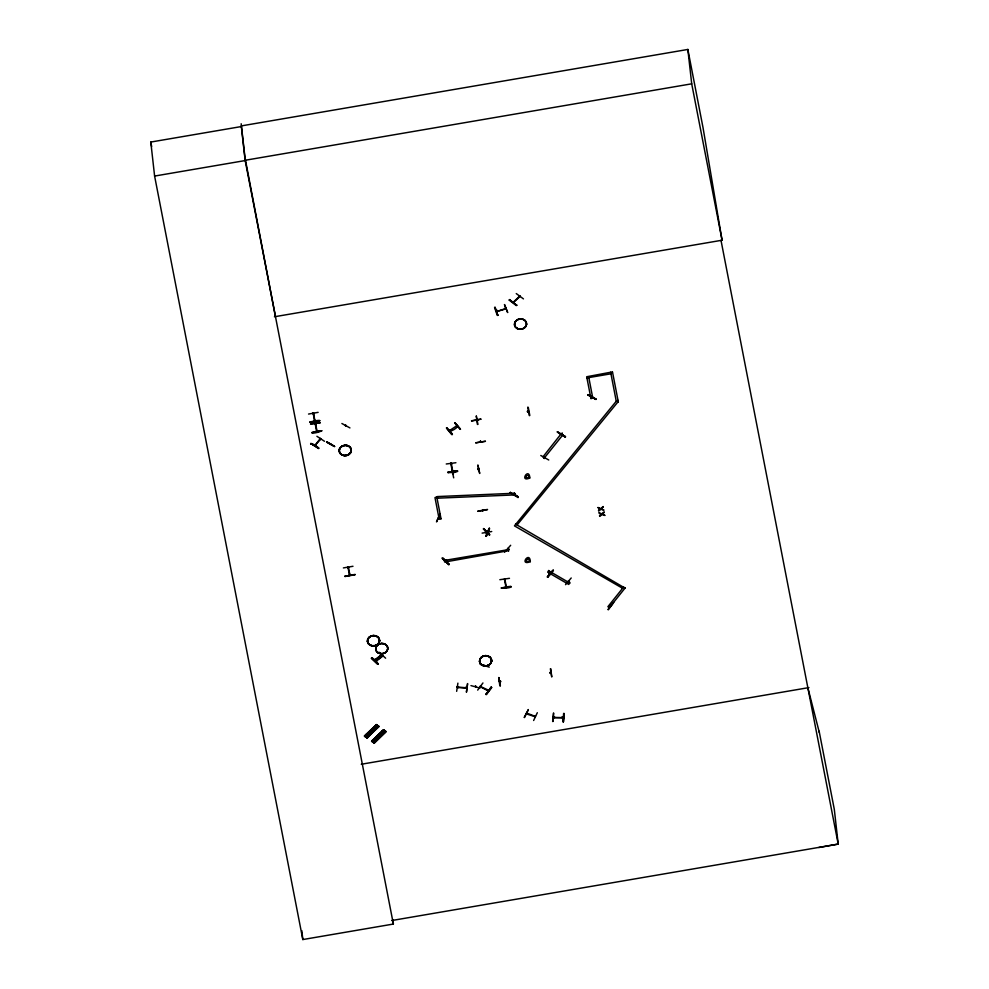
<?xml version="1.0" encoding="UTF-8"?>
<svg xmlns="http://www.w3.org/2000/svg" width="989" height="989" viewBox="0 0 989 989"><rect width="100%" height="100%" fill="white"/><g stroke="black" fill="none" stroke-linecap="round" stroke-linejoin="round"><path stroke-width="1.48" d="M446.657 560.269L446.917 561.097L446.051 561.134M446.929 561.023L446.163 561.529L445.99 560.639M485.463 532.453L487.083 532.292M486.365 532.218L485.352 532.156M470.962 685.612L480.036 688.06M348.561 567.402L348.61 568.032M349.401 574.065L349.612 575.375L349.735 574.003M313.179 413.291L313.241 414.131L313.698 413.464M315.182 423.811L316.715 431.785L316.505 430.475M316.48 431.068L317.049 431.736L316.839 430.413M317.11 431.674L315.615 423.749M451.244 463.112L451.528 464.459L450.972 463.668M451.491 464.397L451.38 463.272M452.282 470.504L452.492 471.815L452.616 470.443M452.888 471.704L452.653 470.851M450.391 430.178L450.588 430.4M552.653 721.513L553.383 713.18M553.111 721.463L553.741 713.193M563.248 717.532L553.716 717.618L553.692 716.666M562.321 716.914L562.333 717.878L562.209 717M563.409 721.809L564.064 713.502L563.433 721.834L562.852 721.537M487.577 690.507L487.54 690.149M334.554 446.398L326.667 441.786L334.579 446.348M478.453 468.737L478.268 469.738L478.12 468.798M484.709 665.807L484.82 665.436M456.658 691.336L457.895 683.139M457.338 687.132L458.327 687.54L458.364 686.848M466.004 688.072L466.079 687.182L466.066 688.134L466.932 687.33M466.388 692.102L467.587 683.572L466.524 692.077M549.192 572.841L550.032 573.657L549.389 572.606M568.984 581.606L569.244 581.297M314.811 445.656L320.349 438.411M320.683 439.067L319.781 439.672L320.621 438.572M514.218 494.067L514.231 494.76L514.873 493.993M514.441 492.831L514.527 494.871L515.17 494.203L514.515 494.92L437.336 498.196M544.037 458.327L544.333 458.043M561.344 434.208L562.012 433.491M310.608 443.974C310.991 441.984 319.509 447.757 318.507 448.573L310.855 443.369M318.755 447.98L310.843 443.665M318.767 448.215L310.88 443.579M518.224 497.22C517.976 494.537 508.927 493.771 510.411 492.238M510.139 492.831L518.013 497.467M557.536 431.736C581.792 446.966 540.958 421.784 565.127 437.039L565.411 436.372L565.152 436.965M497.183 310.447L497.516 310.892M505.478 308.111L505.688 309.05L505.7 308.148M453.691 477.848L451.936 469.775M330.895 444.358L330.45 443.628M345.927 425.394L345.754 426.284L345.309 425.493M453.469 473.941L453.296 473.051M478.627 469.627L478.577 468.811M509.248 300.174L516.357 305.626L516.691 304.995M516.666 305.255L509.57 299.803M480.79 441.86L480.283 441.106M482.521 510.571L482.916 510.089M371.394 658.204L377.761 664.274L371.394 658.204C371.852 656.214 379.368 663.928 377.761 664.287M448.709 564.818C436.878 552.282 443.01 560.231 449.093 564.262M449.117 564.546L442.924 558.068L449.043 564.299M446.707 427.73L452.084 434.764C441.873 423.688 447.683 427.619 452.443 434.22M477.922 419.484L478.07 420.424L478.157 419.67M499.581 681.569L500.706 681.681L499.779 681.495M440.006 514.033L436.508 521.908L439.994 514.057M439.672 518.162L438.807 518.335L438.992 517.47M486.712 531.34L486.427 532.181L487.453 532.131M489.271 528.126L486.254 536.372C491.422 526.148 489.988 525.11 485.747 536.223M480.258 664.324L489.283 667.13M334.566 446.645L326.568 442.157M528.299 709.546L524.541 717.544M524.158 717.433L528.324 709.83M527.149 713.662L527.496 713.551M534.579 715.677L534.765 716.123M533.627 720.499L537.324 712.71M320.609 439.227L315.12 445.359M514.292 494.685L514.762 493.573M544.791 458.055L544.815 457.4M591.175 397.825L591.076 397.306M591.929 397.553L591.941 396.898M487.058 531.414L487.429 532.428L486.44 532.131M497.751 315.318L494.97 307.455M378.045 657.957L378.478 658.625M379.207 658.179L378.651 657.524M476.327 416.208L477.427 424.466M591.125 397.801L591.471 396.824M478.12 420.362L477.069 419.707M500.595 681.693L500.496 680.914M513.155 302.3L519.633 296.181M519.633 295.699L519.868 296.576L513.415 302.585M477.687 690.112L482.941 682.966M480.431 686.007L480.419 686.91L480.654 686.02M481.359 686.613L481.074 687.244L481.223 686.317M485.958 694.426L491.236 687.046L491.657 687.516L485.958 694.426L491.174 686.996M379.269 658.241L378.119 658.019M519.868 296.576L519.88 295.884M458.327 687.54L458.167 686.613M316.9 436.285L324.491 441.279M562.914 434.814L544.482 457.771L542.949 456.881L561.356 433.565M622.588 588.294L514.465 525.876L616.629 400.78M618.162 401.67L517.062 524.998M569.812 582.657L568.762 584.437L547.683 572.186L548.734 570.418M625.233 587.837L609.434 607.592L607.889 606.702L623.688 586.947M587.936 394.994L596.12 399.247L587.899 394.71M540.798 455.496L548.747 459.996M561.851 434.319L562.16 433.219M544.531 457.808L544.395 458.537M517.989 497.541L518.273 496.874M504.6 552.196L510.67 545.273M507.938 548.388L508.531 549.093M508.161 548.413L508.531 549.649L508.705 548.734M549.241 573.2L550.304 573.472L549.439 572.952M547.782 577.292C556.3 568.218 554.273 567.513 547.35 577.032L547.745 577.23M610.72 605.33L610.633 606.257L610.225 605.503M608.346 609.78L613.662 602.437L607.963 609.521M341.897 423.502L349.933 427.916M345.965 425.962L345.643 425.233M484.783 666.351L484.499 665.35M349.958 575.202L348.388 567.266M313.686 414.144L313.451 412.734M452.801 471.679L451.305 463.618M504.477 578.763L504.65 580.147L504.934 578.862M457.474 426.333L457.548 425.69M376.574 724.603L364.434 736.039L376.413 724.566L378.799 726.371L367.179 738.091L364.422 736.014L365.262 736.644L377.229 725.085M366.548 737.559L378.169 726.013L378.799 726.359L366.82 737.831L378.997 726.643M366.4 737.522L378.342 726.013M364.595 736.026L366.993 737.806L378.602 726.111M371.555 741.218L383.312 729.709L386.069 731.786L374.238 743.234L371.654 741.045L383.942 730.055L371.951 741.503M371.666 741.231L383.93 730.105M372.272 741.75L383.645 729.746L385.673 731.254L374.077 743.048L385.895 731.588L385.228 731.155M371.852 741.441L383.942 730.055M374.052 742.838L373.422 742.628L385.24 731.168M385.401 731.155L373.409 742.603M373.891 742.974L385.574 731.427M509.248 300.186L509.582 299.556M516.258 293.572L523.453 298.888M554.458 716.778L554.52 717.272M563.013 717.853L563.001 716.938M466.746 688.134L466.746 687.231M561.752 433.8L562.234 433.293M587.973 394.883L595.873 399.494M588.232 394.586L596.107 399.222M598.024 507.456L600.855 508.63L603.092 506.541M598.555 510.176L598.704 511.078L600.953 509.31L603.747 509.928M599.05 512.735L601.881 513.909L604.118 511.82M599.581 515.454L599.73 516.357L601.967 514.589L604.774 515.207M598.592 510.46L600.348 508.791M601.386 508.581L603.216 507.159M599.618 515.739L601.374 514.07M602.412 513.86L604.23 512.438M379.146 652.233L385.623 658.192M374.275 660.256L381.655 654.594M374.571 660.491L381.927 654.817M382.706 655.386L375.387 661.282L382.681 655.608M382.718 655.583L375.313 660.986M375.696 661.592L383.04 655.93M526.544 713.588L527.508 713.835M527.372 714.206L527.335 713.267M483.683 528.559L489.815 534.839L483.695 528.583M457.128 425.505L449.501 430.598M449.599 430.425C449.278 432.762 458.908 427.569 457.351 425.468M460.38 429.337L454.643 422.822L460.404 429.041M494.599 307.579L497.319 315.479L497.813 315.046M438.955 518.001L439.833 518.298M535.482 715.974L534.579 716.518M446.521 560.256L447.016 560.973M610.003 605.478L610.819 605.491M497.393 311.374L497.306 310.497M454.742 422.711L460.478 429.226M477.316 420.127L478.256 420.313M528.25 410.855L528.386 411.807L528.46 410.917M550.762 672.767C548.524 672.903 551.887 673.929 550.91 672.285M480.382 686.799L488.356 691.002L488.504 690.075M528.386 411.807L527.533 411.906L527.582 410.967M550.082 672.829L550.935 673.15L550.7 672.223M494.587 307.604L495.069 307.171L497.838 315.33M496.54 310.633L496.651 311.523L505.762 308.939M504.563 304.76L507.691 312.561L504.464 304.55M508.074 548.932L508.766 549.229M508.544 549.6L444.345 560.466L444.654 562.049L508.593 550.675M610.547 606.195L609.805 605.713M818.805 847.524L838.202 844.087L834.308 809.361L819.139 731.217L819.251 732.206L807.865 687.788M391.632 920.549L838.202 844.087L720.993 240.302L722.044 240.117L703.018 127.606L687.85 49.45L241.267 125.912L245.161 160.564L154.605 176.067L302.819 939.55L393.362 924.047L392.868 919.609M154.605 176.067L150.798 142.057L241.341 126.555M687.85 49.45L691.707 83.818L245.124 160.28L393.362 924.047M274.423 316.764L722.069 240.228L691.707 83.818M592.782 397.924L590.965 398.678L586.7 376.747L612.512 371.901M610.646 372.223L616.234 401.126L618.051 400.372M529.869 477.922C528.892 466.487 518.99 482.731 529.721 478.033M441.02 518.57L439.203 519.312L434.987 497.615L436.804 496.874M343.381 567.921L352.986 566.277M348.19 568.057L348.313 566.685M344.988 576.179C361.455 573.954 355.471 573.719 345.062 576.587M530.191 561.789C518.792 565.992 529.807 550.465 530.327 561.665M361.282 764.25L808.915 687.602M471.518 420.782L481.124 419.113L471.555 421.017M475.783 442.812L485.389 441.205M475.783 442.8L485.414 441.354M477.848 511.128L487.453 509.446M477.885 511.35L487.478 509.632M482.113 533.12L491.718 531.513M318.137 412.351L308.543 414.057M314.49 420.177L314.638 421.425L314.49 420.127L314.959 420.548M310.039 422.006C326.246 417.815 319.583 423.416 310.027 421.92M319.682 420.646L310.076 422.291M320.152 422.699L310.472 423.96L320.164 422.81M317.531 431.365L320.275 430.907M312.054 432.354L321.66 430.734M321.697 430.994C302.424 433.479 316.517 434.183 321.648 430.672M529.3 415.627L527.755 407.196M528.299 411.362L527.706 411.881M446.249 463.989L455.917 462.728M447.832 472.383C464.274 468.44 457.141 473.706 447.819 472.297M509.483 578.318L499.853 579.702M501.398 587.961C517.84 584.017 510.707 589.283 501.374 587.886M500.273 685.538L498.777 677.576L499.828 685.871L500.335 685.501M505.54 308.605L496.725 311.523M477.885 465.114L479.702 473.471L477.947 465.325M554.396 717.594L554.372 716.679M437.299 496.577L514.49 493.251M457.548 687.058L466.895 687.812M477.984 419.979L477.403 420.535L477.254 419.596M376.302 724.616L377.093 725.197L365.262 736.644M563.631 713.452L563.025 721.785L564.113 713.539M563.124 717.816L553.617 717.532L553.481 716.741M528.274 407.357L529.82 415.504M550.366 668.787L551.751 676.995L550.749 668.725M466.845 688.109L457.487 687.516L457.487 686.564M535.148 716.221L535.333 715.826M535.185 716.753L526.581 713.959M313.513 413.241L315.034 421.388L314.823 420.065M315.528 423.589L315.343 424.454L315.145 423.144M504.86 579.195L506.38 587.342L506.17 586.032M486.526 532.193L487.515 532.082M598.061 507.74L600.372 509.075M599.087 513.019L601.399 514.354M601.423 508.865L603.784 510.213M602.449 514.144L604.811 515.492M535.445 716.432L526.704 713.069M571.209 577.984L565.523 584.672M438.757 518.372L438.77 517.507M364.768 736.286L376.883 724.912L365.089 736.459M480.567 686.551L488.615 690.235M457.388 687.503L457.277 686.638M616.679 401.2L618.212 402.103M561.418 434.356L562.951 435.247M625.283 588.27L515.516 524.108M548.784 570.838L569.862 583.09M315.602 444.852L315.59 445.322M510.386 492.497L518.31 497.158M480.419 686.91L480.246 686.255M382.446 730.908L384.474 732.416M375.202 725.741L377.6 727.533M382.273 730.883L384.672 732.676M379.529 737.658L377.118 735.865M375.919 737.028L378.305 738.696M491.657 687.503L486.415 694.649M509.545 299.618L516.728 305.28M610.745 605.861L610.028 605.033M371.716 657.673L378.169 663.965M450.625 430.759L450.143 430.067M480.728 441.589L480.617 441.057M486.687 532.267L486.526 531.501M547.374 576.81L553.123 570.109M452.987 473.991L452.962 473.101M476.154 420.622L476.043 419.843M349.537 575.215L347.967 567.426M314.613 421.277L313.192 413.377M452.356 471.666L450.897 463.853M612.562 372.321L618.088 400.805M592.831 398.357L588.826 377.588M508.334 549.513L508.643 551.096M436.854 497.294L441.069 518.99M354.668 574.968L344.988 576.154M150.798 142.057L151.676 146.595M275.461 316.591L244.963 157.474L241.18 123.736M476.302 416.023L477.91 424.417M500.372 685.785L498.777 677.576M476.191 420.276L476.129 419.732M487.664 690.545L487.725 689.902M610.955 373.805L586.959 377.909M591.892 396.96L591.471 397.541M569.281 581.26L569.441 581.928M568.502 580.914L568.502 581.779L568.304 581.149M544.754 457.474L544.234 458.092M550.144 572.804L550.23 573.385M518.965 296.206L518.953 296.885M563.186 717.025L562.964 717.359M527.496 411.078L527.508 411.869M513.415 302.053L513.056 301.781M550.107 672.743L550.032 672.335M504.835 308.296L504.823 309.198M526.482 713.094L526.556 713.996L526.358 713.366M507.827 548.672L507.901 549.291L507.74 548.635M505.836 586.081L506.047 587.404L504.464 579.443M504.81 578.701L505.033 580.11M476.587 419.744L476.599 420.634L476.463 419.682M489.394 535.148L483.275 528.892M486.18 531.414L486.353 532.305M485.426 531.835L485.599 532.737M482.793 510.015L482.929 510.967M478.058 469.033L478.144 469.676M482.459 510.077L482.484 510.954M499.705 680.964L499.853 681.903L499.519 681.075M456.869 426.197L456.584 425.863M450.91 463.173L451.132 464.57L450.897 463.347M475.808 686.106L475.684 686.996L475.499 686.02M475.388 686.032L475.264 686.304M465.881 687.392L465.881 688.035M439.623 517.667L439.561 518.051M381.977 654.928L374.633 660.59M345.89 425.431L345.804 426.247M377.242 739.735L374.856 738.066M376.043 740.897L373.657 739.228M375.251 741.676L372.865 740.007M372.445 732.392L370.059 730.723M371.246 733.554L368.86 731.885M347.98 566.746L348.215 568.143M320.152 438.498L320.053 439.264M319.756 438.98L319.781 439.672M315.602 423.243L315.701 424.491L315.479 423.082M313.278 413.612L313.117 412.796M301.83 930.674L302.819 939.55M437.336 497.01L437.385 498.617M369.935 731.971C371.011 734.283 371.938 730.117 369.935 731.971M377.007 737.114C378.082 739.426 379.01 735.26 377.007 737.114M526 475.598L526.185 477.675L527.891 477.885L529.016 476.735L528.435 475.363L526 475.598M526.457 559.341L526.643 561.418L528.349 561.641L529.474 560.479L528.905 559.106L526.457 559.341M457.462 470.974L447.844 472.581L457.462 471.024M511.016 586.564L501.411 588.171L511.029 586.601M370.183 734.592L367.784 732.8L370.195 734.703M368.984 735.754L366.585 733.962L368.984 735.754M368.18 736.533L365.782 734.74L368.18 736.533M517.148 328.521A6.07 5.155 -6.4 0 0 526.581 324.318A6.07 5.155 -6.4 0 0 517.89 319.571A6.07 5.155 -6.4 0 0 517.148 328.521A6.058 5.143 -6.4 0 0 526.568 324.318A6.058 5.143 -6.4 0 0 517.902 319.595A6.058 5.143 -6.4 0 0 517.16 328.521M517.123 328.422A6.095 5.18 -6.4 0 0 526.593 324.194A6.095 5.18 -6.4 0 0 517.865 319.435A6.095 5.18 -6.4 0 0 517.123 328.422M341.86 454.94A6.07 5.155 -6.4 0 0 351.293 450.737A6.07 5.155 -6.4 0 0 342.602 446.002A6.07 5.155 -6.4 0 0 341.86 454.94A6.058 5.143 -6.4 0 0 351.28 450.749A6.058 5.143 -6.4 0 0 342.614 446.014A6.058 5.143 -6.4 0 0 341.873 454.94M341.835 454.73A6.07 5.155 -6.4 0 0 351.268 450.527A6.07 5.155 -6.4 0 0 342.577 445.792A6.07 5.155 -6.4 0 0 341.835 454.73A6.058 5.143 -6.4 0 0 351.256 450.527A6.058 5.143 -6.4 0 0 342.59 445.792A6.058 5.143 -6.4 0 0 341.848 454.717M378.354 653.037A6.082 5.168 -6.4 0 0 387.799 648.821A6.082 5.168 -6.4 0 0 379.096 644.074A6.082 5.168 -6.4 0 0 378.354 653.037A6.082 5.168 -6.4 0 0 387.799 648.846A6.082 5.168 -6.4 0 0 379.096 644.086A6.082 5.168 -6.4 0 0 378.354 653.049M378.354 652.802A6.045 5.13 -6.4 0 0 387.737 648.623A6.045 5.13 -6.4 0 0 379.084 643.901A6.045 5.13 -6.4 0 0 378.354 652.802M370.121 645.211A6.082 5.168 -6.4 0 0 379.566 640.996A6.082 5.168 -6.4 0 0 370.863 636.248A6.082 5.168 -6.4 0 0 370.121 645.211A6.058 5.143 -6.4 0 0 379.541 640.996A6.058 5.143 -6.4 0 0 370.875 636.261A6.058 5.143 -6.4 0 0 370.133 645.187A6.095 5.18 -6.4 0 0 379.566 640.872A6.045 5.13 -6.4 0 0 370.85 636.063A6.095 5.18 -6.4 0 0 370.096 645.088M379.566 640.872A6.095 5.18 -6.4 0 0 370.838 636.112A6.045 5.13 -6.4 0 0 370.121 644.964A6.045 5.13 -6.4 0 0 379.504 640.785M482.051 665.251A6.082 5.168 -6.4 0 0 491.62 661.27A6.082 5.168 -6.4 0 0 483.089 656.3A6.082 5.168 -6.4 0 0 482.051 665.251M482.039 665.041A6.07 5.155 -6.4 0 0 491.595 661.06A6.07 5.155 -6.4 0 0 483.065 656.115A6.07 5.155 -6.4 0 0 482.039 665.041A6.045 5.13 -6.4 0 0 491.57 661.06A6.045 5.13 -6.4 0 0 483.077 656.127A6.045 5.13 -6.4 0 0 482.051 665.028M482.063 665.251A6.058 5.143 -6.4 0 0 491.595 661.27A6.058 5.143 -6.4 0 0 483.102 656.337A6.058 5.143 -6.4 0 0 482.063 665.251"/></g></svg>
